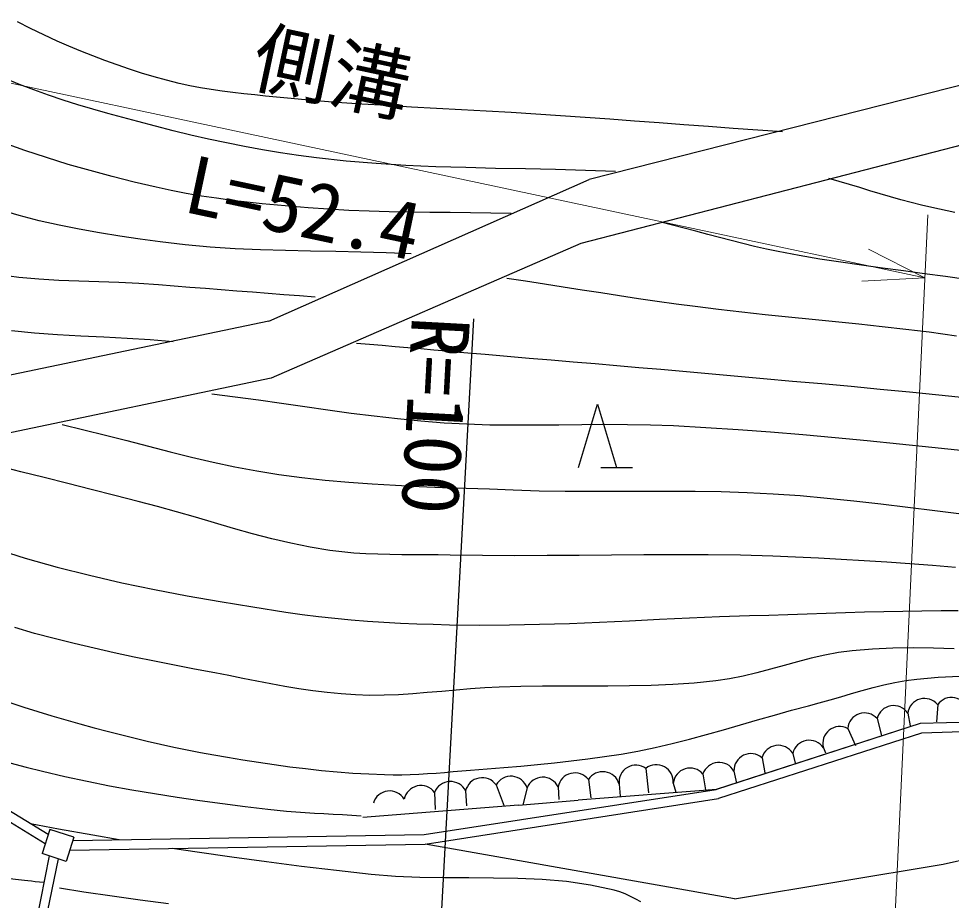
# Model space of a CAD drawing. Units: millimetres, scale not verified. Extents: x 40000 to 680000, y 20000 to 380000.
# Drawn here: x 412614 to 442071, y 291870 to 319711 of the extents above; entities that cross this region are included whole.
import ezdxf
from ezdxf.enums import TextEntityAlignment as Align

# ---------------------------------------------------------------- set-up
doc = ezdxf.new("R2010")
doc.units = ezdxf.units.MM
doc.header["$LTSCALE"] = 1000
doc.layers.add('M-BGD', color=7, linetype='Continuous', lineweight=25)
doc.layers.add('M-STR-HTXT', color=7, linetype='Continuous', lineweight=13)
doc.styles.add('@ＭＳ ゴシック', font='')
doc.styles.add('ＭＳ ゴシック', font='')
doc.styles.get('@ＭＳ ゴシック').set_extended_font_data('@MS Gothic')
doc.styles.get('ＭＳ ゴシック').set_extended_font_data('MS Gothic')

msp = doc.modelspace()

# ---------------------------------------------------------------- linework, layer by layer
at = {"layer": 'M-BGD'}
for p, q in [((448340, 319126), (430637, 314635)), ((448792, 317383), (430373, 312610)), ((420512, 310158), (430637, 314635)), ((430373, 312610), (420586, 308359)), ((425361, 280275), (426986, 310231)), ((420512, 310158), (410282, 308019)), ((420586, 308359), (410932, 306340)), ((430300, 305539), (430900, 307539)), ((430900, 307539), (431500, 305539)), ((431000, 305539), (432000, 305539)), ((413547, 293945), (396557, 304376)), ((413452, 293651), (396400, 304121)), ((441639, 298050), (441601, 297508)), ((439727, 297613), (439870, 297071)), ((440694, 297781), (440769, 297385)), ((448752, 297670), (441082, 297453)), ((448752, 297670), (441082, 297453)), ((441082, 297453), (434644, 295374)), ((441082, 297453), (434649, 295375)), ((438797, 297299), (439042, 296761)), ((448719, 297369), (441133, 297154)), ((441133, 297154), (434713, 295081)), ((438029, 296687), (438096, 296524)), ((436091, 296373), (436182, 295895)), ((437062, 296512), (437138, 296203)), ((432424, 296038), (432507, 295263)), ((434226, 295860), (434310, 295362)), ((435204, 295951), (435281, 295567)), ((427693, 295514), (427943, 294844)), ((430607, 295682), (430683, 295109)), ((431578, 295539), (431607, 295163)), ((433288, 295572), (433369, 295281)), ((425425, 293949), (434644, 295374)), ((425749, 295278), (425767, 294736)), ((426730, 295324), (426756, 294853)), ((428671, 295424), (428535, 294883)), ((429652, 295452), (429674, 295052)), ((434649, 295375), (430282, 295029)), ((428399, 294879), (423479, 294489)), ((425450, 293649), (434713, 295081)), ((428399, 294879), (430282, 295029)), ((441816, 293013), (449418, 294745)), ((413599, 294106), (413353, 293345)), ((414360, 293860), (413599, 294106)), ((414360, 293860), (414114, 293099)), ((414327, 293759), (425425, 293949)), ((414230, 293457), (425450, 293649)), ((435220, 291922), (425450, 293649)), ((413581, 293271), (412936, 290076)), ((413866, 293179), (413200, 289985)), ((414114, 293099), (413353, 293345)), ((435220, 291922), (441816, 293013))]:
    msp.add_line(p, q, dxfattribs=at)
for points in [[(436736, 316132), (435958, 316189), (435180, 316246), (434402, 316304), (433623, 316362), (432845, 316419), (432067, 316477), (431288, 316533), (430510, 316589), (429731, 316645), (428953, 316698), (428168, 316749), (427382, 316795), (426596, 316837), (425810, 316878), (425024, 316920), (424238, 316964), (423453, 317012), (422668, 317067), (421884, 317129), (421101, 317202), (420757, 317235), (420412, 317268), (420068, 317302), (419724, 317337), (419380, 317376), (419037, 317419), (418695, 317469), (418355, 317525), (418016, 317590), (417679, 317665), (417283, 317765), (416890, 317873), (416499, 317990), (416111, 318116), (415724, 318248), (415340, 318388), (414958, 318534), (414579, 318686), (414202, 318843), (413828, 319005), (413406, 319198), (412988, 319399), (412574, 319609)], [(431462, 314881), (430517, 314918), (429572, 314944), (428626, 314965), (427679, 314984), (426733, 315007), (425788, 315036), (424843, 315077), (423900, 315134), (422959, 315212), (422020, 315314), (421449, 315390), (420879, 315475), (420311, 315571), (419744, 315675), (419178, 315787), (418614, 315908), (418052, 316036), (417491, 316171), (416932, 316312), (416375, 316459), (415902, 316587), (415430, 316718), (414958, 316853), (414488, 316993), (414019, 317141), (413554, 317296), (413093, 317461), (412636, 317637), (412185, 317826)], [(428169, 313554), (427528, 313569), (426887, 313579), (426245, 313587), (425604, 313594), (424962, 313603), (424321, 313614), (423680, 313632), (423039, 313656), (422399, 313691), (421760, 313736), (421277, 313777), (420793, 313819), (420310, 313866), (419827, 313917), (419345, 313974), (418863, 314038), (418384, 314110), (417906, 314191), (417430, 314283), (416956, 314386), (416259, 314551), (415564, 314726), (414870, 314912), (414180, 315110), (413494, 315322), (412813, 315549), (412139, 315792)], [(442180, 313589), (441455, 313746), (441126, 313823), (440799, 313906), (440474, 313994), (440149, 314086), (439825, 314180), (439501, 314277), (439178, 314375), (438854, 314472), (438530, 314567), (438205, 314661)], [(425011, 312287), (424218, 312318), (423424, 312340), (422630, 312355), (421836, 312370), (421041, 312387), (420248, 312411), (419455, 312446), (418664, 312497), (417875, 312567), (417088, 312661), (416447, 312750), (415806, 312846), (415166, 312949), (414527, 313064), (413891, 313190), (413259, 313332), (412632, 313492), (412011, 313670)], [(442543, 311476), (441882, 311567), (441221, 311656), (440559, 311743), (439897, 311831), (439236, 311922), (438576, 312018), (437917, 312121), (437260, 312233), (436605, 312357), (436231, 312436), (435858, 312520), (435486, 312610), (435115, 312704), (434745, 312800), (434376, 312899), (434006, 312998), (433637, 313097), (433267, 313195), (432896, 313290)], [(421981, 310916), (421487, 310955), (420992, 310993), (420497, 311032), (420003, 311070), (419508, 311108), (419013, 311146), (418519, 311185), (418024, 311225), (417530, 311265), (417035, 311307), (416407, 311351), (415776, 311381), (415143, 311402), (414510, 311423), (413878, 311448), (413248, 311485), (412621, 311541), (411999, 311621)], [(442231, 309689), (441368, 309807), (440630, 309898), (439891, 309982), (439151, 310061), (438411, 310137), (437671, 310212), (436931, 310286), (436191, 310363), (435452, 310443), (434713, 310528), (433975, 310620), (433379, 310699), (432784, 310783), (432189, 310869), (431595, 310958), (431001, 311049), (430407, 311141), (429813, 311234), (429219, 311326), (428625, 311418), (428031, 311507)], [(417494, 309503), (416768, 309567), (416038, 309615), (415307, 309654), (414575, 309690), (413844, 309732), (413115, 309784), (412390, 309855)], [(442596, 307725), (441674, 307824), (440751, 307917), (439828, 308006), (438905, 308092), (437982, 308176), (437058, 308258), (436134, 308340), (435211, 308422), (434287, 308505), (433593, 308568), (432899, 308629), (432205, 308689), (431511, 308749), (430817, 308808), (430123, 308866), (429428, 308925), (428734, 308984), (428040, 309043), (427346, 309103), (426940, 309138), (426534, 309174), (426128, 309209), (425722, 309245), (425316, 309280), (424910, 309316), (424504, 309351), (424098, 309387), (423692, 309422), (423286, 309458)], [(442470, 306067), (441453, 306174), (440435, 306279), (439416, 306380), (438397, 306476), (437378, 306567), (436358, 306651), (435338, 306727), (434317, 306794), (433296, 306850), (432572, 306877), (431847, 306890), (431122, 306892), (430397, 306887), (429671, 306879), (428946, 306872), (428221, 306871), (427497, 306879), (426772, 306901), (426049, 306941), (425313, 306999), (424578, 307071), (423844, 307155), (423112, 307247), (422380, 307346), (421648, 307450), (420916, 307555), (420184, 307659), (419452, 307760), (418720, 307855)], [(413988, 306895), (414671, 306732), (415352, 306561), (416033, 306386), (416713, 306210), (417394, 306035), (418076, 305867), (418759, 305707), (419445, 305560), (420133, 305428), (420826, 305315), (421561, 305217), (422298, 305136), (423038, 305071), (423778, 305018), (424519, 304975), (425262, 304940), (426004, 304911), (426747, 304885), (427489, 304859), (428231, 304831), (429052, 304805), (429873, 304792), (430694, 304788), (431515, 304789), (432337, 304792), (433158, 304793), (433979, 304789), (434800, 304776), (435620, 304751), (436440, 304709), (437293, 304649), (438145, 304573), (438996, 304486), (439846, 304391), (440696, 304289), (441545, 304184), (442394, 304078)], [(442197, 302382), (441477, 302439), (440757, 302494), (440036, 302546), (439315, 302594), (438594, 302638), (437872, 302677), (437151, 302711), (436429, 302739), (435411, 302766), (434393, 302781), (433375, 302784), (432356, 302781), (431338, 302773), (430319, 302764), (429301, 302756), (428283, 302753), (427264, 302757), (426246, 302773), (425865, 302778), (425484, 302781), (425102, 302782), (424720, 302783), (424339, 302788), (423958, 302797), (423577, 302813), (423197, 302837), (422819, 302872), (422441, 302920), (421826, 303023), (421215, 303147), (420607, 303290), (420003, 303448), (419400, 303615), (418799, 303789), (418198, 303966), (417597, 304140), (416995, 304309), (416391, 304469), (415649, 304657), (414908, 304844), (414166, 305031), (413424, 305217), (412682, 305404), (411941, 305590)], [(411818, 302991), (412819, 302677), (413830, 302392), (414848, 302133), (415873, 301898), (416904, 301683), (417938, 301486), (418975, 301304), (420013, 301133), (421051, 300970), (421565, 300896), (422080, 300832), (422596, 300776), (423114, 300728), (423632, 300688), (424150, 300654), (424669, 300626), (425188, 300604), (425707, 300586), (426226, 300572), (427174, 300560), (428121, 300566), (429068, 300586), (430016, 300617), (430963, 300656), (431910, 300700), (432857, 300746), (433804, 300790), (434752, 300830), (435699, 300862), (436304, 300880), (436909, 300899), (437514, 300919), (438119, 300939), (438724, 300958), (439329, 300976), (439934, 300992), (440539, 301005), (441144, 301015), (441750, 301021), (442282, 301025)], [(442155, 299813), (441511, 299833), (440867, 299840), (440224, 299830), (439582, 299802), (438941, 299750), (438504, 299693), (438071, 299613), (437641, 299515), (437213, 299405), (436786, 299288), (436359, 299171), (435931, 299057), (435501, 298954), (435069, 298867), (434633, 298801), (433953, 298730), (433271, 298682), (432588, 298653), (431904, 298639), (431219, 298634), (430533, 298635), (429847, 298637), (429162, 298636), (428477, 298627), (427793, 298606), (427338, 298582), (426884, 298548), (426429, 298510), (425975, 298468), (425521, 298428), (425067, 298392), (424612, 298364), (424158, 298346), (423704, 298342), (423249, 298355), (422801, 298386), (422354, 298430), (421908, 298486), (421464, 298553), (421020, 298627), (420577, 298708), (420134, 298793), (419692, 298880), (419250, 298967), (418809, 299053), (418172, 299175), (417536, 299298), (416900, 299424), (416264, 299553), (415630, 299687), (414997, 299828), (414367, 299976), (413739, 300133), (413113, 300301), (412491, 300481)], [(412333, 298113), (412774, 297971), (413216, 297833), (413660, 297700), (414105, 297570), (414550, 297445), (414997, 297322), (415414, 297212), (415831, 297104), (416250, 297000), (416669, 296899), (417090, 296802), (417511, 296710), (417933, 296622), (418356, 296538), (418780, 296460), (419205, 296387), (419698, 296307), (420192, 296230), (420687, 296158), (421182, 296091), (421678, 296030), (422175, 295975), (422673, 295929), (423171, 295890), (423669, 295860), (424168, 295840), (424440, 295836), (424711, 295838), (424982, 295845), (425254, 295857), (425525, 295872), (425796, 295891), (426067, 295912), (426338, 295934), (426609, 295957), (426880, 295980), (427410, 296023), (427941, 296067), (428472, 296112), (429002, 296161), (429533, 296213), (430062, 296271), (430590, 296336), (431117, 296409), (431643, 296491), (432167, 296584), (432713, 296695), (433257, 296821), (433797, 296958), (434336, 297103), (434873, 297255), (435410, 297411), (435946, 297567), (436483, 297721), (437021, 297871), (437560, 298014), (437901, 298105), (438240, 298201), (438580, 298301), (438919, 298401), (439258, 298498), (439599, 298591), (439941, 298675), (440285, 298750), (440631, 298811), (440979, 298857), (441659, 298915), (442339, 298946)], [(412335, 296212), (412850, 296076), (413366, 295947), (414069, 295782), (414774, 295630), (415482, 295490), (416192, 295361), (416904, 295241), (417618, 295131), (418333, 295027), (419049, 294930), (419765, 294838), (420481, 294751), (420775, 294718), (421069, 294690), (421364, 294666), (421659, 294645), (421954, 294627), (422249, 294609), (422544, 294593), (422840, 294576), (423135, 294558), (423430, 294538)], [(415785, 293784), (414961, 293925), (413868, 294121), (412989, 294287)], [(432267, 291822), (432103, 291911), (431937, 291994), (431769, 292071), (431597, 292137), (431420, 292191), (430671, 292352), (429915, 292461), (429151, 292527), (428383, 292562), (427611, 292575), (426837, 292577), (426063, 292579), (425289, 292591), (424519, 292623), (423752, 292685), (422649, 292808), (421547, 292940), (420446, 293081), (419346, 293231), (418248, 293391), (417458, 293512)], [(413899, 292270), (414674, 292143), (415564, 292010), (416455, 291885), (417347, 291766)]]:
    msp.add_lwpolyline(points, dxfattribs=at)
for centre, start, end in [((441226, 297708), 39.6398, 172.1408), ((442077, 297741), 12.2923, 144.7933), ((440248, 297484), 33.6295, 166.1305), ((439331, 297251), 42.3974, 174.8984), ((438547, 296824), 62.263, 194.764), ((436607, 296229), 31.9418, 164.4428), ((437584, 296387), 34.0148, 166.5158), ((435740, 295967), 49.1708, 181.6718), ((432111, 295603), 54.3021, 186.8031), ((432753, 295615), 355.373, 127.874), ((433820, 295509), 40.8304, 173.3314), ((434735, 295691), 29.0644, 161.5654), ((428162, 295254), 18.4957, 150.9967), ((429168, 295222), 25.4052, 157.9062), ((430180, 295357), 37.289, 169.79), ((431061, 295397), 15.3991, 147.9001), ((425318, 294959), 36.5581, 169.0591), ((426250, 295086), 26.4307, 158.9317), ((427253, 295207), 34.8655, 167.3665), ((424331, 294787), 30.7001, 163.2012)]:
    msp.add_arc(centre, 536, start, end, dxfattribs=at)
msp.add_open_spline([(410220, 293042), (410923, 292841), (411131, 292785), (411726, 292669), (412379, 292542), (412615, 292521), (413414, 292442)], degree=3, knots=[0, 0, 0, 0, 1, 1, 1, 2, 2, 2, 2], dxfattribs=at)
at = {"layer": 'M-STR-HTXT'}
for p, q in [((441236, 311523), (402774, 319711)), ((439865, 282152), (441329, 313521)), ((441236, 311523), (439454, 312432)), ((439239, 311419), (441236, 311523))]:
    msp.add_line(p, q, dxfattribs=at)

# ---------------------------------------------------------------- texts
at = {"layer": 'M-BGD', "style": 'ＭＳ ゴシック'}
msp.add_text('R=100', height=1833, rotation=266.896, dxfattribs=at).set_placement((424489, 310366), align=Align.BOTTOM_LEFT)
at = {"layer": 'M-STR-HTXT', "style": 'ＭＳ ゴシック'}
msp.add_text('側溝', height=1833, rotation=347.982, dxfattribs=at).set_placement((422213, 316595), align=Align.BOTTOM_CENTER)
at = {"layer": 'M-STR-HTXT', "style": '@ＭＳ ゴシック'}
msp.add_text('L=52.4', height=1833, rotation=347.982, dxfattribs=at).set_placement((421797, 314639), align=Align.TOP_CENTER)

doc.saveas('drawing.dxf')
